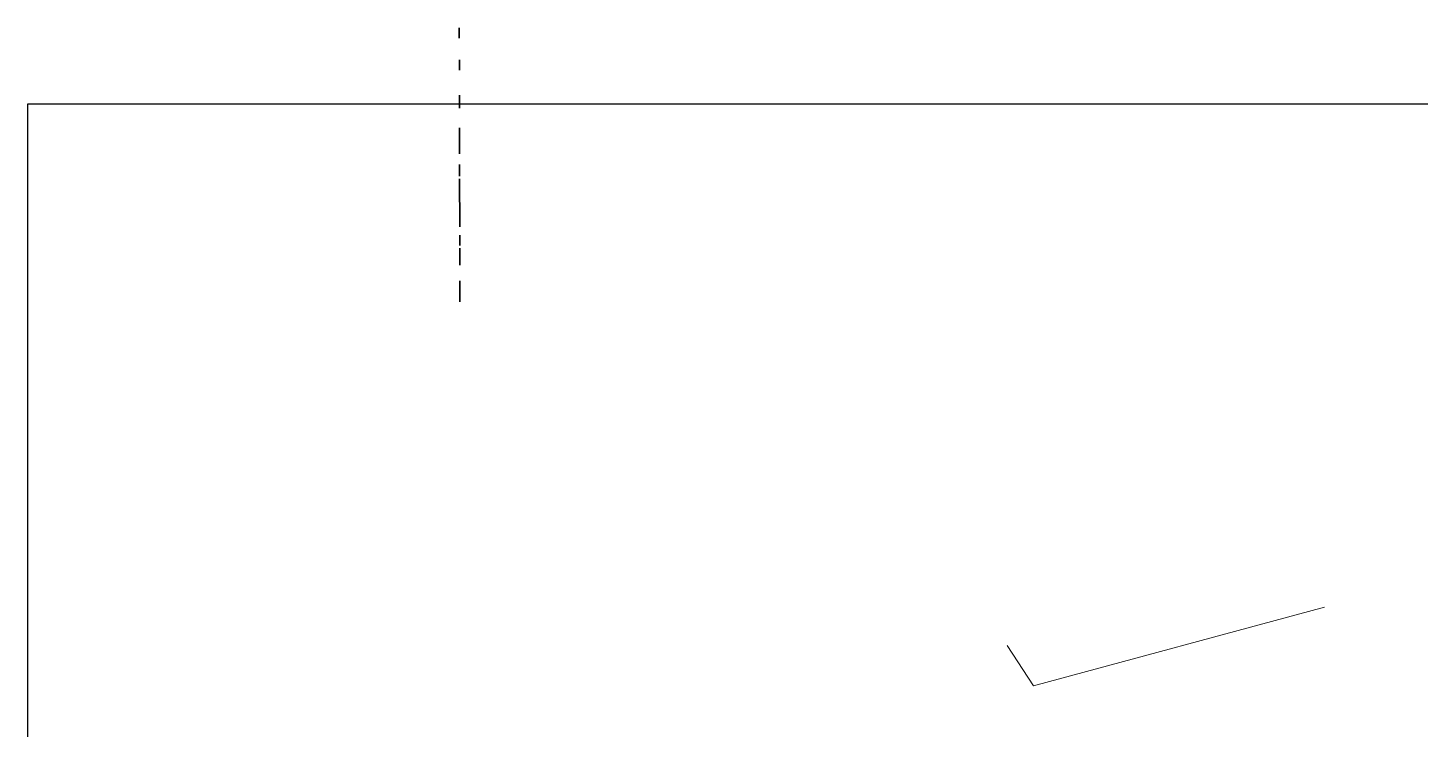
# Model space of a CAD drawing. Header units: inches. Extents: x -13956017 to 293115509, y -946740 to -305538.
# Drawn here: x 1194342 to 1199182, y -915420 to -912982 of the extents above; entities that cross this region are included whole.
import ezdxf

# ---------------------------------------------------------------- set-up
doc = ezdxf.new("R2010")
doc.units = ezdxf.units.IN
doc.header["$LTSCALE"] = 6
doc.layers.add('CELLING', color=251, linetype='Continuous')
doc.layers.add('E-WIRING', color=251, linetype='Continuous')
for name, color, linetype, lineweight in [('Hatch', 251, 'Continuous', 0), ('W', 250, 'Continuous', 5), ('wall', 7, 'Continuous', 30)]:
    doc.layers.add(name, color=color, linetype=linetype, lineweight=lineweight)
pattern_1 = [(0, (-27.8192783, 2.9401021), (0, 0.001397), [0.001016, -0.000381]), (90, (-27.8192783, 2.9401021), (-0.001397, 0), [0.001016, -0.000381])]

# ---------------------------------------------------------------- blocks, each defined once
blk = doc.blocks.new('sdfdsf')
at = {"lineweight": -3}
blk.add_hatch(color=7, dxfattribs=at).paths.add_polyline_path([(23236.7, 14983.3), (23242.1, 14983.3), (23242.1, 15029.5), (23236.7, 15029.5)])
at = {"layer": 'Hatch'}
h = blk.add_hatch(dxfattribs=at)
h.set_pattern_fill('ANGLE', color=5, scale=0.0002)
h.set_pattern_definition(pattern_1)
h.paths.add_polyline_path([(23236.4, 15029.5), (23242.4, 15029.5), (23242.4, 15030.4), (23236.4, 15030.4)])
h = blk.add_hatch(dxfattribs=at)
h.set_pattern_fill('ANGLE', color=5, scale=0.0002)
h.set_pattern_definition(pattern_1)
h.paths.add_polyline_path([(23236.4, 14983.3), (23242.4, 14983.3), (23242.4, 14982.4), (23236.4, 14982.4)])
for p, q in [((23242.4, 15030.4), (23236.4, 14982.4)), ((23242.4, 14982.4), (23236.4, 15030.4))]:
    blk.add_line(p, q)
at = {"layer": 'CELLING', "color": 5}
for points in [[(23236.4, 14982.4), (23242.4, 14982.4), (23242.4, 15030.4), (23236.4, 15030.4)], [(23242.4, 15029.5), (23236.4, 15029.5), (23236.4, 15030.4), (23242.4, 15030.4)], [(23236.4, 15029.5), (23242.4, 15029.5), (23242.4, 15030.4), (23236.4, 15030.4)], [(23236.7, 14983.3), (23242.1, 14983.3), (23242.1, 15029.5), (23236.7, 15029.5)], [(23236.4, 14983.3), (23242.4, 14983.3), (23242.4, 14982.4), (23236.4, 14982.4)], [(23236.4, 14983.3), (23242.4, 14983.3), (23242.4, 14982.4), (23236.4, 14982.4)]]:
    blk.add_lwpolyline(points, close=True, dxfattribs=at)

msp = doc.modelspace()

# ---------------------------------------------------------------- linework, layer by layer
at = {"layer": 'W', "color": 1, "ltscale": 10}
for p, q in [((1197837.3, -915268.7), (1198848.9, -914995.7)), ((1197746.2, -915128.5), (1197837.3, -915268.7))]:
    msp.add_line(p, q, dxfattribs=at)
at = {"layer": 'wall', "ltscale": 6}
msp.add_lwpolyline([(1194342.2, -913246.5), (1223105.9, -913246.5), (1223105.9, -921593.5), (1194342.2, -921593.5)], close=True, dxfattribs=at)

# ---------------------------------------------------------------- block references
at = {"layer": 'E-WIRING', "extrusion": (0.999998, 0.002087, -2.60382e-06), "xscale": -1, "rotation": 40.54781276207229}
for p in [(-888079.7, 8239.4, 1193933.9), (-888190.3, 8368.7, 1193933.9), (-888313.2, 8512.3, 1193933.9), (-888322.4, 8255.7, 1193933.9), (-888427.4, 8645.8, 1193933.9), (-888437.8, 7919.8, 1193933.9), (-888445.3, 8399.3, 1193933.9), (-888481.1, 8119.8, 1193933.9), (-888554.7, 8794.6, 1193933.9), (-888559.5, 8532.8, 1193933.9), (-888604, 8263.5, 1193933.9), (-888631.2, 7991.5, 1193933.9), (-888668.2, 8927.2, 1193933.9), (-888686.8, 8681.6, 1193933.9), (-888718.2, 8397, 1193933.9), (-888735.1, 8151.4, 1193933.9), (-888800.2, 8814.2, 1193933.9), (-888845.5, 8545.8, 1193933.9), (-888848.7, 8054.2, 1193933.9), (-888868.3, 8268.6, 1193933.9), (-888959, 8678.4, 1193933.9), (-888980.9, 8172.3, 1193933.9), (-888995.6, 8417.4, 1193933.9)]:
    msp.add_blockref('sdfdsf', p, dxfattribs=at)

doc.saveas('drawing.dxf')
